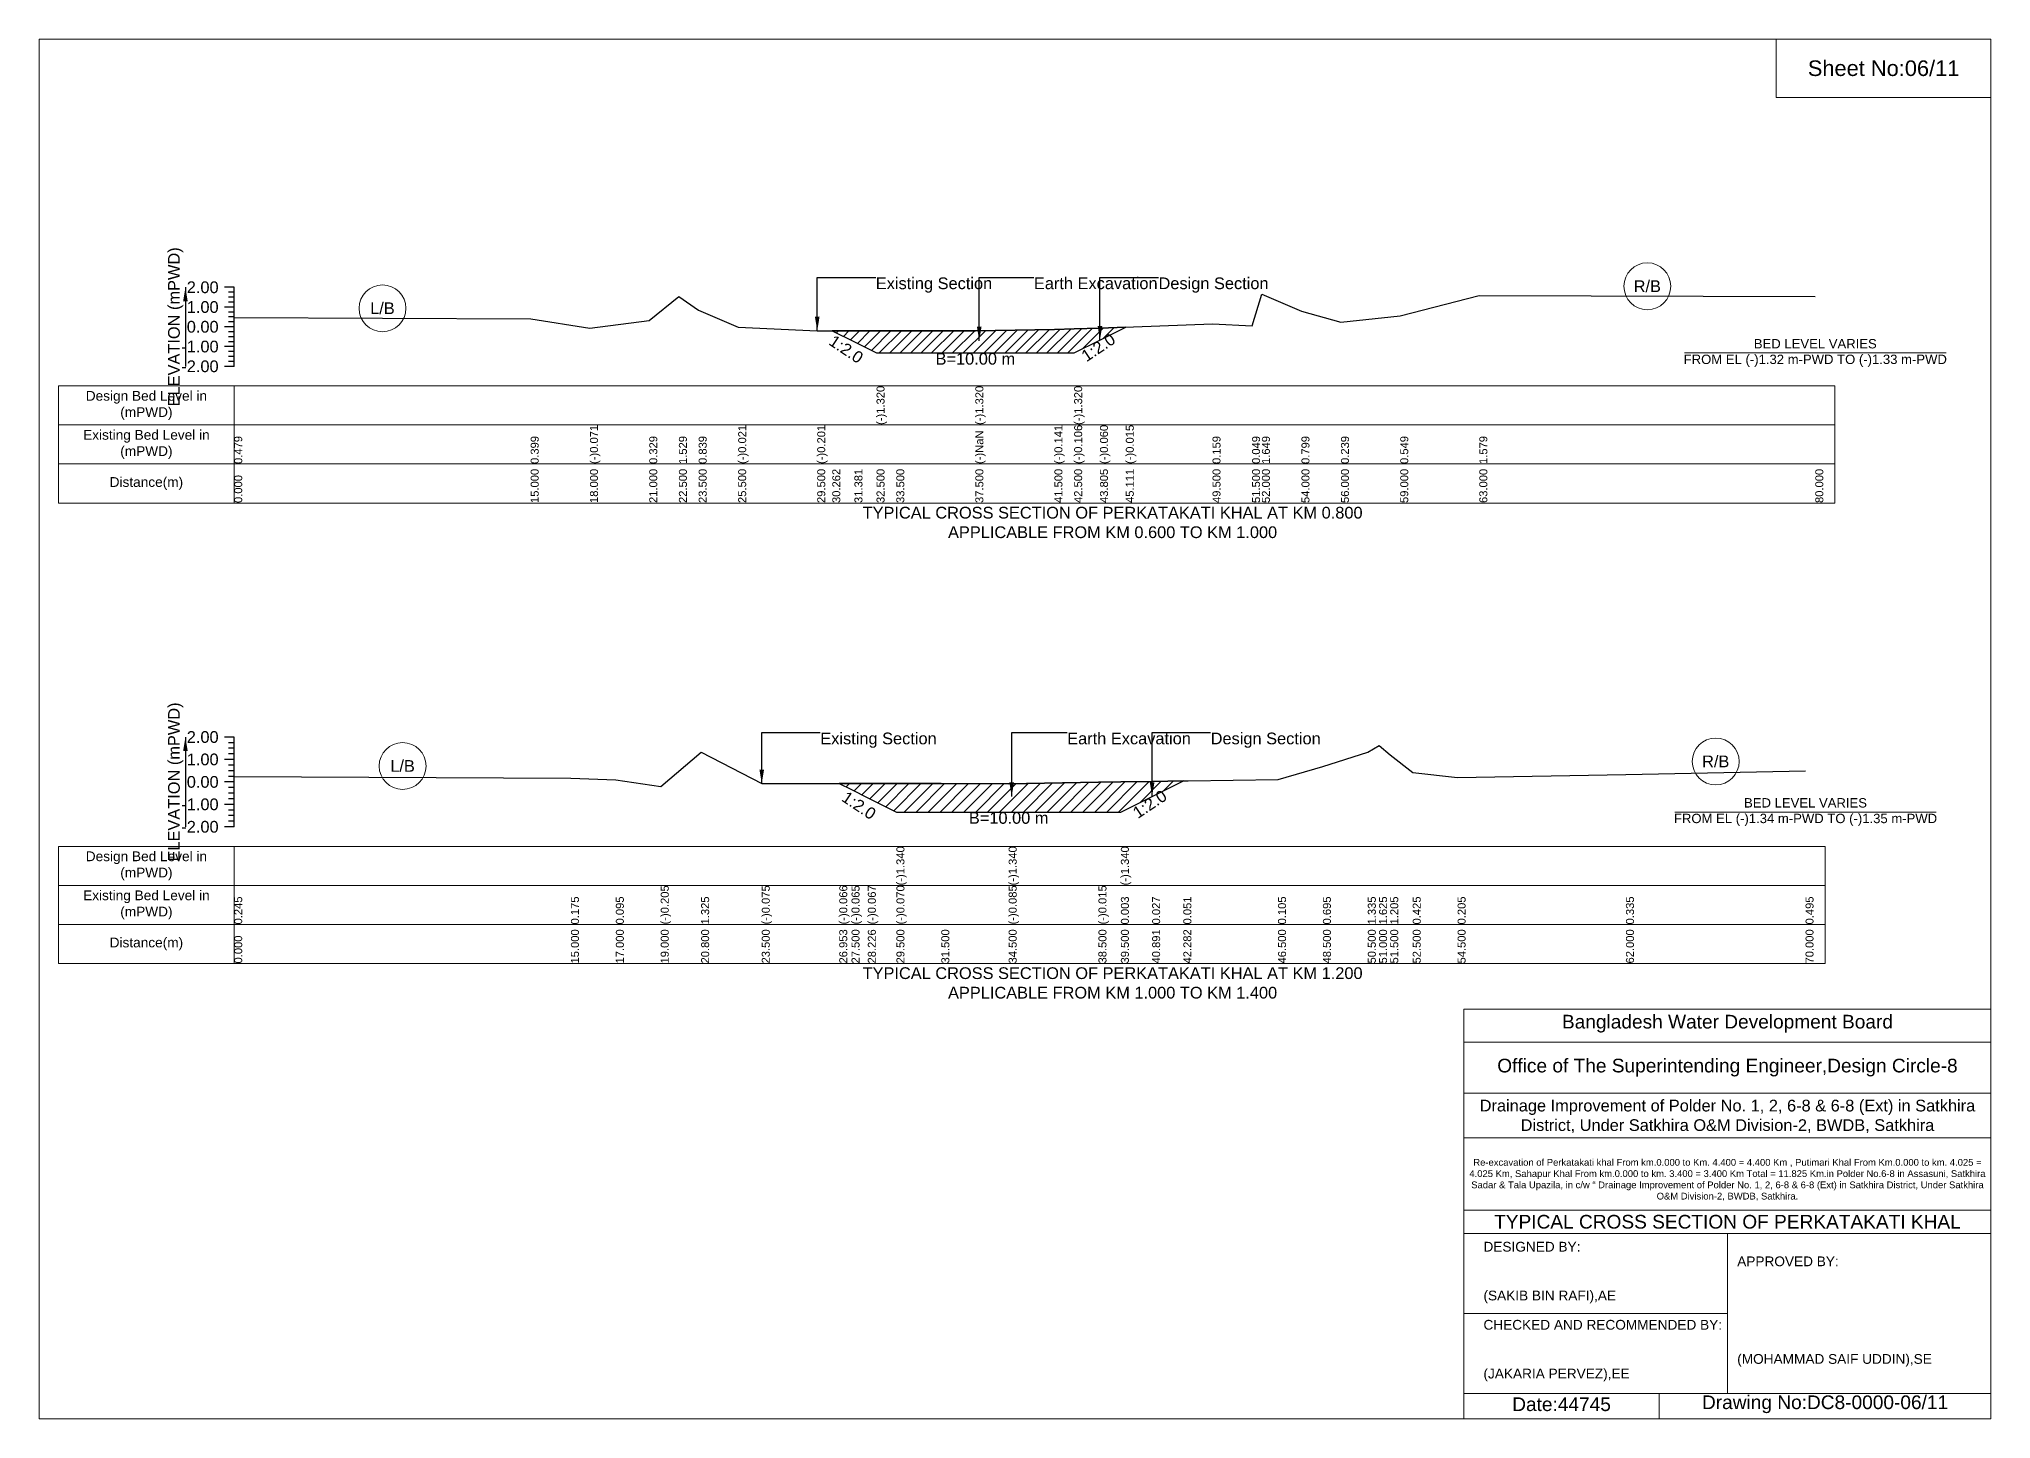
# Model space of a CAD drawing. Header units: inches. Extents: x 91000 to 208000, y -5656 to 20000.
# Drawn here: x 150000 to 158000, y -5656 to 0 of the extents above; entities that cross this region are included whole.
import ezdxf

# ---------------------------------------------------------------- set-up
doc = ezdxf.new("R2010")
doc.units = ezdxf.units.IN
doc.header["$LTSCALE"] = 7
doc.header["$MEASUREMENT"] = 0
for name, color, linetype, lineweight in [('Cross section Data Border', 7, 'Continuous', 9), ('Cross Section Labels', 7, 'Continuous', 9), ('Existing_Bed_Level for Xsection', 7, 'Continuous', 25)]:
    doc.layers.add(name, color=color, linetype=linetype, lineweight=lineweight)
doc.styles.get("Standard").update_dxf_attribs({"font": 'arial.ttf'})
doc.dimstyles.get("Standard").update_dxf_attribs({"dimtxt": 0.18, "dimasz": 0.18, "dimexe": 0.18, "dimexo": 0.0625, "dimgap": 0.09, "dimtad": 0, "dimtih": 1, "dimtoh": 1, "dimdec": 4, "dimzin": 0, "dimdsep": 46, "dimtxsty": 'Standard', "dimcen": 0.09, "dimadec": 0, "dimazin": 0, "dimtfac": 1, "dimtdec": 4, "dimtofl": 0, "dimtmove": 0, "dimatfit": 3, "dimfxl": 1, "dimtolj": 1, "dimtzin": 0, "dimarcsym": 0})

msp = doc.modelspace()

# ---------------------------------------------------------------- hatches: boundary and pattern name
at = {"layer": 'Existing_Bed_Level for Xsection'}
h = msp.add_hatch(dxfattribs=at)
h.set_pattern_fill('ANSI31', color=256, scale=243, style=0)
h.paths.add_polyline_path([(153251.2, -1196), (153341.9, -1241.3), (153432.5, -1286.6), (153513.5, -1286.6), (153837.5, -1286.6), (154161.5, -1286.6), (154242.5, -1286.6), (154348.2, -1233.8), (154454, -1180.9), (154348.2, -1184.6), (154242.5, -1188.3), (154161.5, -1191.1), (153837.5, -1196), (153513.5, -1196), (153432.5, -1196), (153341.9, -1196)])
h = msp.add_hatch(dxfattribs=at)
h.set_pattern_fill('ANSI31', color=256, scale=276, style=0)
h.paths.add_polyline_path([(153279.7, -3051.2), (153330, -3076.4), (153396.8, -3109.8), (153514, -3168.4), (153698, -3168.4), (153974, -3168.4), (154342, -3168.4), (154434, -3168.4), (154562, -3104.4), (154690, -3040.4), (154562, -3042.7), (154434, -3044.9), (154342, -3046.5), (153974, -3053), (153698, -3052), (153514, -3051.6), (153396.8, -3051.3), (153330, -3051.1)])

# ---------------------------------------------------------------- linework, layer by layer
at = {"layer": 'Cross section Data Border'}
for points in [[(150080, -1421.7), (157360, -1421.7), (157360, -1901.7), (150080, -1901.7)], [(150080, -3309.1), (157320, -3309.1), (157320, -3789.1), (150080, -3789.1)]]:
    msp.add_lwpolyline(points, close=True, dxfattribs=at)
for points in [[(150800, -1421.7), (150800, -1901.7)], [(150080, -1581.7), (157360, -1581.7)], [(150080, -1741.7), (157360, -1741.7)], [(150800, -3309.1), (150800, -3789.1)], [(150080, -3469.1), (157320, -3469.1)], [(150080, -3629.1), (157320, -3629.1)]]:
    msp.add_lwpolyline(points, dxfattribs=at)
at = {"layer": 'Cross Section Labels'}
for points in [[(150000, 0), (158000, 0), (158000, -5656), (150000, -5656)], [(157120, 0), (158000, 0), (158000, -240), (157120, -240)]]:
    msp.add_lwpolyline(points, close=True, dxfattribs=at)
for points in [[(156744.2, -1286.6), (157815.8, -1286.6)], [(156704.2, -3168.4), (157775.8, -3168.4)], [(155840, -5656), (155840, -3976), (158000, -3976)], [(155840, -4112), (158000, -4112)], [(155840, -4320), (158000, -4320)], [(155840, -4504), (158000, -4504)], [(155840, -4800), (158000, -4800)], [(155840, -4896), (158000, -4896)], [(156920, -4896), (156920, -5552)], [(155840, -5224), (156920, -5224)], [(155840, -5552), (158000, -5552)], [(156640, -5552), (156640, -5656)]]:
    msp.add_lwpolyline(points, dxfattribs=at)
for centre in [(156591.5, -1013.3), (151407.5, -1103.7), (156872, -2961), (151490, -2979.8)]:
    msp.add_circle(centre, 96, dxfattribs=at)
at = {"layer": 'Existing_Bed_Level for Xsection'}
for points in [[(150800, -1017.7), (150760, -1017.7)], [(150800, -1038), (150776, -1038)], [(150800, -1341.7), (150800, -1260.7), (150800, -1179.7), (150800, -1098.7), (150800, -1017.7)], [(150800, -1098.7), (150760, -1098.7)], [(150800, -1058.2), (150776, -1058.2)], [(150800, -1078.5), (150776, -1078.5)], [(150800, -1119), (150776, -1119)], [(150800, -1140.9), (152015, -1147.4), (152258, -1185.5), (152501, -1153.1), (152622.5, -1055.9), (152703.5, -1111.8), (152865.5, -1181.4), (153189.5, -1196), (153251.2, -1196), (153341.9, -1196), (153432.5, -1196), (153432.5, -1196), (153513.5, -1196), (153837.5, -1196), (153837.5, -1196), (154161.5, -1191.1), (154242.5, -1188.3), (154242.5, -1188.3), (154348.2, -1184.6), (154454, -1180.9), (154485.5, -1179.8), (154809.5, -1166.8), (154971.5, -1175.8), (155012, -1046.2), (155174, -1115), (155336, -1160.4), (155579, -1135.2), (155903, -1051.8), (157280, -1055.9)], [(150800, -1179.7), (150760, -1179.7)], [(150800, -1139.2), (150776, -1139.2)], [(150800, -1159.5), (150776, -1159.5)], [(150800, -1200), (150776, -1200)], [(150800, -1260.7), (150760, -1260.7)], [(150800, -1220.2), (150776, -1220.2)], [(150800, -1240.5), (150776, -1240.5)], [(150800, -1341.7), (150760, -1341.7)], [(150800, -1281), (150776, -1281)], [(150800, -1301.2), (150776, -1301.2)], [(150800, -1321.5), (150776, -1321.5)], [(150800, -2861.1), (150760, -2861.1)], [(150800, -3229.1), (150800, -3137.1), (150800, -3045.1), (150800, -2953.1), (150800, -2861.1)], [(150800, -2953.1), (150760, -2953.1)], [(150800, -2884.1), (150776, -2884.1)], [(150800, -2907.1), (150776, -2907.1)], [(150800, -2930.1), (150776, -2930.1)], [(150800, -3022.6), (152180, -3029), (152364, -3036.4), (152548, -3064), (152713.6, -2923.2), (152962, -3052), (153279.7, -3051.2), (153330, -3051.1), (153396.8, -3051.3), (153514, -3051.6), (153514, -3051.6), (153698, -3052), (153974, -3053), (153974, -3053), (154342, -3046.5), (154434, -3044.9), (154434, -3044.9), (154562, -3042.7), (154690, -3040.4), (154710, -3040.1), (155078, -3035.5), (155262, -2981.2), (155446, -2922.3), (155492, -2895.6), (155538, -2934.3), (155630, -3006), (155814, -3026.3), (156504, -3014.3), (157240, -2999.6)], [(150800, -2976.1), (150776, -2976.1)], [(150800, -2999.1), (150776, -2999.1)], [(150800, -3022.1), (150776, -3022.1)], [(150800, -3045.1), (150760, -3045.1)], [(150800, -3068.1), (150776, -3068.1)], [(150800, -3091.1), (150776, -3091.1)], [(150800, -3114.1), (150776, -3114.1)], [(150800, -3137.1), (150760, -3137.1)], [(150800, -3160.1), (150776, -3160.1)], [(150800, -3183.1), (150776, -3183.1)], [(150800, -3229.1), (150760, -3229.1)], [(150800, -3206.1), (150776, -3206.1)]]:
    msp.add_lwpolyline(points, dxfattribs=at)
for points in [[(153251.2, -1196), (153251.2, -1196), (153341.9, -1241.3), (153432.5, -1286.6), (153432.5, -1286.6), (153513.5, -1286.6), (153837.5, -1286.6), (153837.5, -1286.6), (154161.5, -1286.6), (154242.5, -1286.6), (154242.5, -1286.6), (154348.2, -1233.8), (154454, -1180.9), (154348.2, -1184.6), (154242.5, -1188.3), (154242.5, -1188.3), (154161.5, -1191.1), (153837.5, -1196), (153837.5, -1196), (153513.5, -1196), (153432.5, -1196), (153432.5, -1196), (153341.9, -1196), (153251.2, -1196)], [(153279.7, -3051.2), (153279.7, -3051.2), (153330, -3076.4), (153396.8, -3109.8), (153514, -3168.4), (153514, -3168.4), (153698, -3168.4), (153974, -3168.4), (153974, -3168.4), (154342, -3168.4), (154434, -3168.4), (154434, -3168.4), (154562, -3104.4), (154690, -3040.4), (154690, -3040.4), (154690, -3040.4), (154562, -3042.7), (154434, -3044.9), (154434, -3044.9), (154342, -3046.5), (153974, -3053), (153974, -3053), (153698, -3052), (153514, -3051.6), (153514, -3051.6), (153396.8, -3051.3), (153330, -3051.1), (153279.7, -3051.2)]]:
    msp.add_lwpolyline(points, close=True, dxfattribs=at)

# ---------------------------------------------------------------- texts
at = {"layer": 'Cross section Data Border', "char_height": 40, "width": 640, "attachment_point": 5}
for s, insert in [('Design Bed Level in (mPWD)', (150440, -1501.7)), ('Existing Bed Level in (mPWD)', (150440, -1661.7)), ('Distance(m)', (150440, -1821.7)), ('Design Bed Level in (mPWD)', (150440, -3389.1)), ('Existing Bed Level in (mPWD)', (150440, -3549.1)), ('Distance(m)', (150440, -3709.1))]:
    msp.add_mtext(s, dxfattribs=dict(at, insert=insert))
at = {"layer": 'Cross Section Labels'}
for s, insert, char_height, attachment_point in [('Sheet No:06/11', (157560, -120), 64, 5), ('Existing Section', (153429.5, -977.2), 48, 1), ('Earth Excavation', (154077.5, -977.2), 48, 1), ('Design Section', (154588.2, -977.2), 48, 1), ('R/B', (156591.5, -1013.3), 48, 5), ('L/B', (151407.5, -1103.7), 48, 5), ('BED LEVEL VARIES ^JFROM EL (-)1.32 m-PWD TO (-)1.33 m-PWD', (157280, -1286.6), 38.4, 5), ('B=10.00 m', (153837.5, -1286.6), 48, 2), ('TYPICAL CROSS SECTION OF PERKATAKATI KHAL AT KM 0.800^JAPPLICABLE FROM KM 0.600 TO KM 1.000', (154400, -1981.7), 48, 5), ('Existing Section', (153202, -2842.7), 48, 1), ('Earth Excavation', (154214, -2842.7), 48, 1), ('Design Section', (154802, -2842.7), 48, 1), ('L/B', (151490, -2979.8), 48, 5), ('R/B', (156872, -2961), 48, 5), ('BED LEVEL VARIES ^JFROM EL (-)1.34 m-PWD TO (-)1.35 m-PWD', (157240, -3168.4), 38.4, 5), ('B=10.00 m', (153974, -3168.4), 48, 2), ('TYPICAL CROSS SECTION OF PERKATAKATI KHAL AT KM 1.200^JAPPLICABLE FROM KM 1.000 TO KM 1.400', (154400, -3869.1), 48, 5), ('Bangladesh Water Development Board', (156920, -4036), 56, 5), ('Office of The Superintending Engineer,Design Circle-8', (156920, -4216), 56, 5)]:
    msp.add_mtext(s, dxfattribs=dict(at, insert=insert, char_height=char_height, attachment_point=attachment_point))
at = {"layer": 'Cross Section Labels', "char_height": 48, "attachment_point": 2}
for insert, rotation in [((153321.6, -1251.4), 326.30993), ((154328, -1243.9), 33.69007), ((153373.8, -3121.3), 326.30993), ((154539, -3115.9), 33.69007)]:
    msp.add_mtext('1:2.0', dxfattribs=dict(at, insert=insert, rotation=rotation))
at = {"layer": 'Cross Section Labels'}
for s, insert, char_height, width, attachment_point in [('Drainage Improvement of Polder No. 1, 2, 6-8 & 6-8 (Ext) in Satkhira District, Under Satkhira O&M Division-2, BWDB, Satkhira', (156920, -4416), 48, 2240, 5), ('Re-excavation of Perkatakati khal From km.0.000 to Km. 4.400 = 4.400 Km , Putimari Khal From Km.0.000 to km. 4.025 = 4.025 Km, Sahapur Khal From km.0.000 to km. 3.400 = 3.400 Km Total = 11.825 Km.in Polder No.6-8 in Assasuni, Satkhira Sadar & Tala Upazila, in c/w “ Drainage Improvement of Polder No. 1, 2, 6-8 & 6-8 (Ext) in Satkhira District, Under Satkhira O&M Division-2, BWDB, Satkhira.', (156920, -4676), 27.6889, 2160, 5), ('TYPICAL CROSS SECTION OF PERKATAKATI KHAL', (156920, -4848), 56, 2240, 5), ('DESIGNED BY:^J^J^J(SAKIB BIN RAFI),AE', (155920, -5056), 40, 1120, 4), ('APPROVED BY:^J^J^J^J^J^J(MOHAMMAD SAIF UDDIN),SE', (156960, -5216), 40, 1120, 4), ('CHECKED AND RECOMMENDED BY:^J^J^J(JAKARIA PERVEZ),EE', (155920, -5376), 40, 1120, 4), ('Date:44745', (156240, -5596), 56, 1120, 5), ('Drawing No:DC8-0000-06/11', (157320, -5596), 56, 1760, 5)]:
    msp.add_mtext(s, dxfattribs=dict(at, insert=insert, char_height=char_height, width=width, attachment_point=attachment_point))
at = {"layer": 'Existing_Bed_Level for Xsection', "rotation": 90}
for s, insert, char_height, attachment_point in [('ELEVATION (mPWD)', (150560, -1179.7), 48, 5), ('(-)1.320', (153432.5, -1581.7), 32.8, 1), ('(-)1.320', (153837.5, -1581.7), 32.8, 1), ('(-)1.320', (154242.5, -1581.7), 32.8, 1), ('(-)0.071', (152258, -1741.7), 32.8, 1), ('(-)0.021', (152865.5, -1741.7), 32.8, 1), ('(-)0.201', (153189.5, -1741.7), 32.8, 1), ('(-)0.141', (154161.5, -1741.7), 32.8, 1), ('(-)0.106', (154242.5, -1741.7), 32.8, 1), ('(-)0.060', (154348.2, -1741.7), 32.8, 1), ('(-)0.015', (154454, -1741.7), 32.8, 1), ('0.479', (150800, -1741.7), 32.8, 1), ('0.399', (152015, -1741.7), 32.8, 1), ('0.329', (152501, -1741.7), 32.8, 1), ('1.529', (152622.5, -1741.7), 32.8, 1), ('0.839', (152703.5, -1741.7), 32.8, 1), ('(-)NaN', (153837.5, -1741.7), 32.8, 1), ('0.159', (154809.5, -1741.7), 32.8, 1), ('0.049', (154971.5, -1741.7), 32.8, 1), ('1.649', (155012, -1741.7), 32.8, 1), ('0.799', (155174, -1741.7), 32.8, 1), ('0.239', (155336, -1741.7), 32.8, 1), ('0.549', (155579, -1741.7), 32.8, 1), ('1.579', (155903, -1741.7), 32.8, 1), ('0.000', (150800, -1901.7), 32.8, 1), ('15.000', (152015, -1901.7), 32.8, 1), ('18.000', (152258, -1901.7), 32.8, 1), ('21.000', (152501, -1901.7), 32.8, 1), ('22.500', (152622.5, -1901.7), 32.8, 1), ('23.500', (152703.5, -1901.7), 32.8, 1), ('25.500', (152865.5, -1901.7), 32.8, 1), ('29.500', (153189.5, -1901.7), 32.8, 1), ('30.262', (153251.2, -1901.7), 32.8, 1), ('31.381', (153341.9, -1901.7), 32.8, 1), ('32.500', (153432.5, -1901.7), 32.8, 1), ('33.500', (153513.5, -1901.7), 32.8, 1), ('37.500', (153837.5, -1901.7), 32.8, 1), ('41.500', (154161.5, -1901.7), 32.8, 1), ('42.500', (154242.5, -1901.7), 32.8, 1), ('43.805', (154348.2, -1901.7), 32.8, 1), ('45.111', (154454, -1901.7), 32.8, 1), ('49.500', (154809.5, -1901.7), 32.8, 1), ('51.500', (154971.5, -1901.7), 32.8, 1), ('52.000', (155012, -1901.7), 32.8, 1), ('54.000', (155174, -1901.7), 32.8, 1), ('56.000', (155336, -1901.7), 32.8, 1), ('59.000', (155579, -1901.7), 32.8, 1), ('63.000', (155903, -1901.7), 32.8, 1), ('80.000', (157280, -1901.7), 32.8, 1), ('ELEVATION (mPWD)', (150560, -3045.1), 48, 5), ('(-)1.340', (153514, -3469.1), 32.8, 1), ('(-)1.340', (153974, -3469.1), 32.8, 1), ('(-)1.340', (154434, -3469.1), 32.8, 1), ('0.245', (150800, -3629.1), 32.8, 1), ('0.175', (152180, -3629.1), 32.8, 1), ('0.095', (152364, -3629.1), 32.8, 1), ('(-)0.205', (152548, -3629.1), 32.8, 1), ('1.325', (152713.6, -3629.1), 32.8, 1), ('(-)0.075', (152962, -3629.1), 32.8, 1), ('(-)0.066', (153279.7, -3629.1), 32.8, 1), ('(-)0.065', (153330, -3629.1), 32.8, 1), ('(-)0.067', (153396.8, -3629.1), 32.8, 1), ('(-)0.070', (153514, -3629.1), 32.8, 1), ('(-)0.085', (153974, -3629.1), 32.8, 1), ('(-)0.015', (154342, -3629.1), 32.8, 1), ('0.003', (154434, -3629.1), 32.8, 1), ('0.027', (154562, -3629.1), 32.8, 1), ('0.051', (154690, -3629.1), 32.8, 1), ('0.105', (155078, -3629.1), 32.8, 1), ('0.695', (155262, -3629.1), 32.8, 1), ('1.335', (155446, -3629.1), 32.8, 1), ('1.625', (155492, -3629.1), 32.8, 1), ('1.205', (155538, -3629.1), 32.8, 1), ('0.425', (155630, -3629.1), 32.8, 1), ('0.205', (155814, -3629.1), 32.8, 1), ('0.335', (156504, -3629.1), 32.8, 1), ('0.495', (157240, -3629.1), 32.8, 1), ('0.000', (150800, -3789.1), 32.8, 1), ('15.000', (152180, -3789.1), 32.8, 1), ('17.000', (152364, -3789.1), 32.8, 1), ('19.000', (152548, -3789.1), 32.8, 1), ('20.800', (152713.6, -3789.1), 32.8, 1), ('23.500', (152962, -3789.1), 32.8, 1), ('26.953', (153279.7, -3789.1), 32.8, 1), ('27.500', (153330, -3789.1), 32.8, 1), ('28.226', (153396.8, -3789.1), 32.8, 1), ('29.500', (153514, -3789.1), 32.8, 1), ('31.500', (153698, -3789.1), 32.8, 1), ('34.500', (153974, -3789.1), 32.8, 1), ('38.500', (154342, -3789.1), 32.8, 1), ('39.500', (154434, -3789.1), 32.8, 1), ('40.891', (154562, -3789.1), 32.8, 1), ('42.282', (154690, -3789.1), 32.8, 1), ('46.500', (155078, -3789.1), 32.8, 1), ('48.500', (155262, -3789.1), 32.8, 1), ('50.500', (155446, -3789.1), 32.8, 1), ('51.000', (155492, -3789.1), 32.8, 1), ('51.500', (155538, -3789.1), 32.8, 1), ('52.500', (155630, -3789.1), 32.8, 1), ('54.500', (155814, -3789.1), 32.8, 1), ('62.000', (156504, -3789.1), 32.8, 1), ('70.000', (157240, -3789.1), 32.8, 1)]:
    msp.add_mtext(s, dxfattribs=dict(at, insert=insert, char_height=char_height, attachment_point=attachment_point))
at = {"layer": 'Existing_Bed_Level for Xsection', "char_height": 48, "attachment_point": 6}
for s, insert in [('2.00', (150736, -1017.7)), ('1.00', (150736, -1098.7)), ('0.00', (150736, -1179.7)), ('-1.00', (150736, -1260.7)), ('-2.00', (150736, -1341.7)), ('2.00', (150736, -2861.1)), ('1.00', (150736, -2953.1)), ('0.00', (150736, -3045.1)), ('-1.00', (150736, -3137.1)), ('-2.00', (150736, -3229.1))]:
    msp.add_mtext(s, dxfattribs=dict(at, insert=insert))

# ---------------------------------------------------------------- leaders
at = {"layer": 'Cross Section Labels', "annotation_type": 0, "has_hookline": 1, "hookline_direction": 0}
for points, text_width in [([(153189.5, -1196), (153189.5, -977.2), (153429.4, -977.2)], 467.2), ([(153853.3, -1236.8), (153853.3, -977.2), (154077.4, -977.2)], 497), ([(154348.2, -1233.8), (154348.2, -977.2), (154588.1, -977.2)], 441.2), ([(152962, -3052), (152962, -2842.7), (153201.9, -2842.7)], 467.2), ([(153986.4, -3104.7), (153986.4, -2842.7), (154213.9, -2842.7)], 497), ([(154562, -3104.4), (154562, -2842.7), (154801.9, -2842.7)], 441.2)]:
    msp.add_leader(points, dimstyle='Standard', override={"dimasz": 57.6}, dxfattribs=dict(at, text_width=text_width))
at = {"layer": 'Existing_Bed_Level for Xsection'}
for points in [[(150600, -1017.7), (150600, -1341.7)], [(150600, -2861.1), (150600, -3229.1)]]:
    msp.add_leader(points, dimstyle='Standard', override={"dimasz": 57.6}, dxfattribs=at)

doc.saveas('drawing.dxf')
